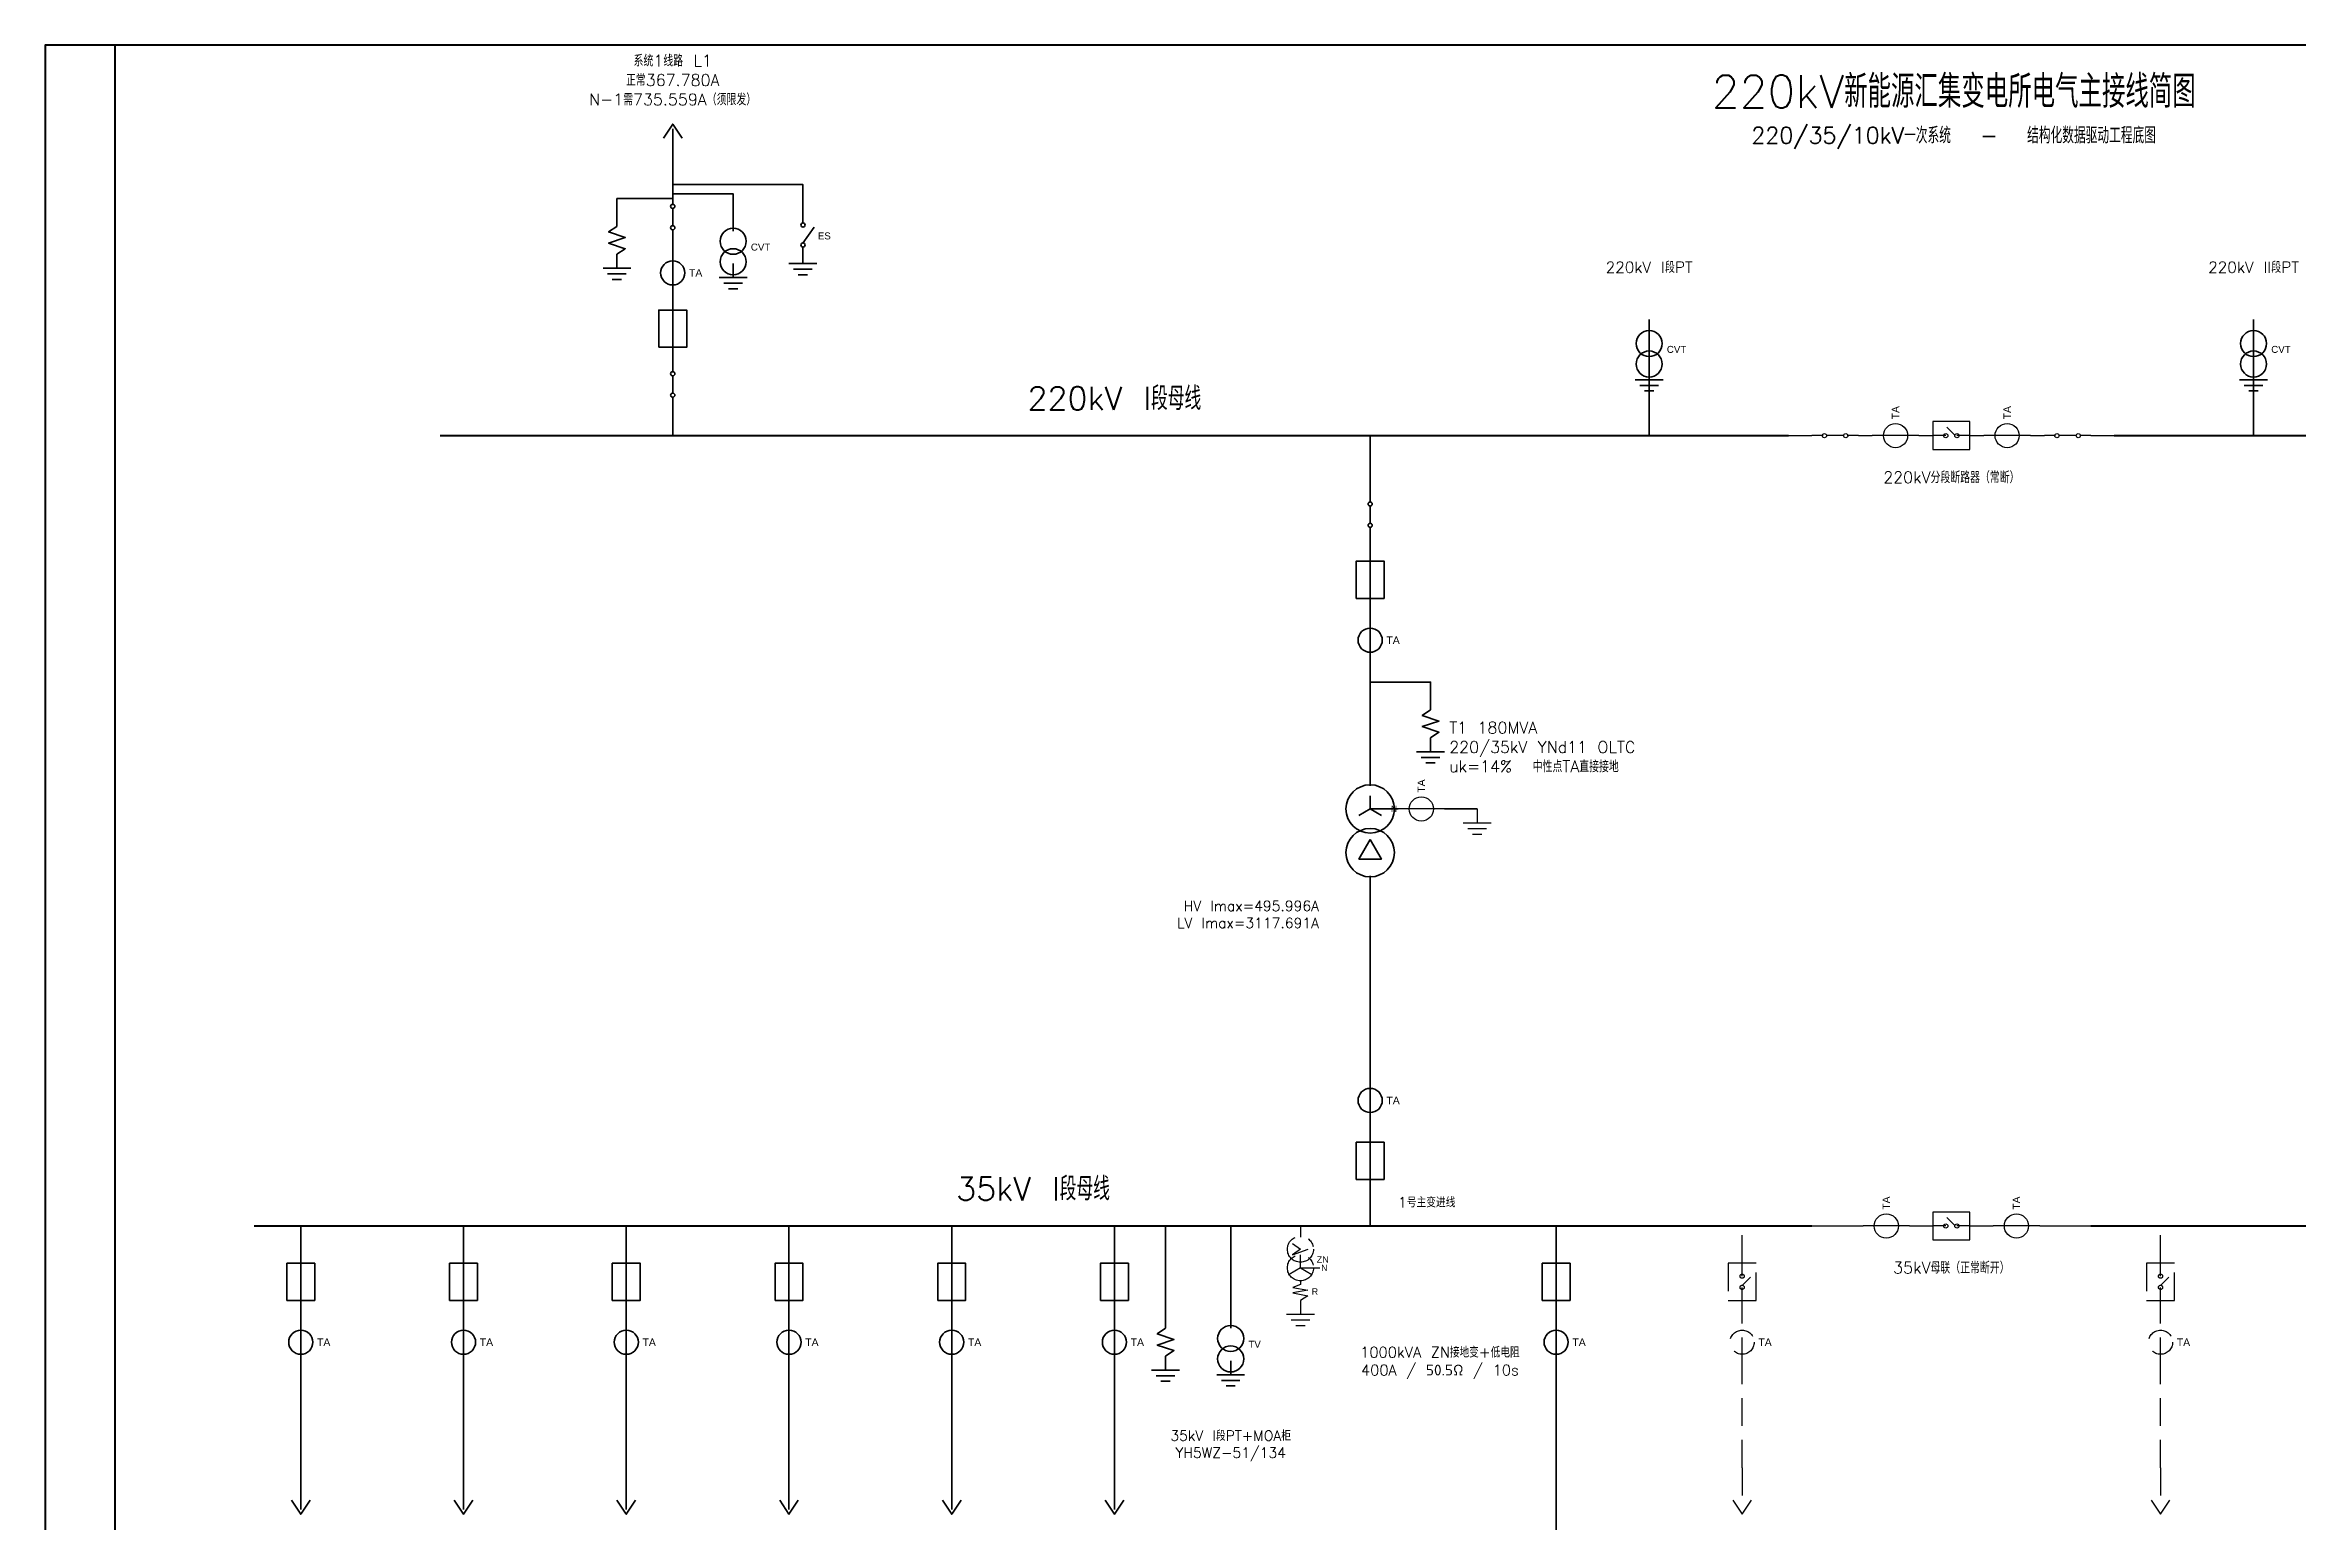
# Model space of a CAD drawing. Header units: millimetres. Extents: x 10 to 831, y 10 to 584.
# Drawn here: x 10 to 494.8, y 266.1 to 584 of the extents above; entities that cross this region are included whole.
import ezdxf

# ---------------------------------------------------------------- set-up
doc = ezdxf.new("R2010")
doc.units = ezdxf.units.MM
doc.linetypes.add('CONDITIONAL', pattern=[20, 12, -3, 2, -3])
doc.linetypes.add('RESERVED', pattern=[9, 6, -3])
for name, color, linetype, lineweight in [('E-BUS-220', 1, 'CONTINUOUS', 70), ('E-BUS-35', 2, 'CONTINUOUS', 60), ('E-CONDITIONAL', 5, 'CONDITIONAL', 25), ('E-CONDUCTOR', 7, 'CONTINUOUS', 35), ('E-DEVICE', 7, 'CONTINUOUS', 35), ('E-FRAME', 7, 'CONTINUOUS', 50), ('E-NOTE', 7, 'CONTINUOUS', 18), ('E-RESERVED', 8, 'RESERVED', 25), ('E-SYMBOL', 6, 'CONTINUOUS', 25), ('E-TEXT', 7, 'CONTINUOUS', 18), ('E-TITLE', 7, 'CONTINUOUS', 25)]:
    doc.layers.add(name, color=color, linetype=linetype, lineweight=lineweight)
doc.styles.add('HZTXT', font='txt.shx', dxfattribs={"bigfont": 'gbcbig.shx'})
doc.styles.add('LATIN', font='arial.ttf')

# ---------------------------------------------------------------- blocks, each defined once
blk = doc.blocks.new('SLD_DS_CLOSED')
at = {"color": 0, "lineweight": -2}
for p, q in [((0, 2.6), (0, 5)), ((0, -1.9), (0, 1.9)), ((0, -5), (0, -2.6))]:
    blk.add_line(p, q, dxfattribs=at)
for centre in [(0, 2.3), (0, -2.3)]:
    blk.add_circle(centre, 0.45, dxfattribs=at)
at = {"flags": 1}
for tag, p in [('TYPE', (0, -21)), ('BAY_ID', (0, -20)), ('STATE', (0, -22)), ('STATUS', (0, -23)), ('SECTION', (0, -24))]:
    blk.add_attdef(tag, p, '', height=0.1, dxfattribs=at)
blk = doc.blocks.new('SLD_CT')
at = {"color": 0, "lineweight": -2}
blk.add_line((0, -5), (0, 5), dxfattribs=at)
blk.add_circle((0, 0), 2.6, dxfattribs=at)
at = {"color": 0, "lineweight": -2, "style": 'LATIN'}
blk.add_text('TA', height=1.6, dxfattribs=at).set_placement((3.5, -0.8))
at = {"flags": 1}
for tag, p in [('TYPE', (0, -21)), ('BAY_ID', (0, -20)), ('STATE', (0, -22)), ('STATUS', (0, -23)), ('SECTION', (0, -24))]:
    blk.add_attdef(tag, p, '', height=0.1, dxfattribs=at)
blk = doc.blocks.new('SLD_CB_OPEN')
at = {"color": 0, "lineweight": -2}
for p, q in [((0, 1.2), (0, 4)), ((0, -0.8), (1.8, 1)), ((0, -4), (0, -1.2))]:
    blk.add_line(p, q, dxfattribs=at)
blk.add_lwpolyline([(-3, -4), (3, -4), (3, 4), (-3, 4)], close=True, dxfattribs=at)
for centre in [(0, 1.2), (0, -1.2)]:
    blk.add_circle(centre, 0.45, dxfattribs=at)
at = {"flags": 1}
for tag, p in [('TYPE', (0, -21)), ('BAY_ID', (0, -20)), ('STATE', (0, -22)), ('STATUS', (0, -23)), ('SECTION', (0, -24))]:
    blk.add_attdef(tag, p, '', height=0.1, dxfattribs=at)
blk = doc.blocks.new('SLD_CB_CLOSED')
at = {"color": 0, "lineweight": -2}
blk.add_line((0, -4), (0, 4), dxfattribs=at)
blk.add_lwpolyline([(-3, -4), (3, -4), (3, 4), (-3, 4)], close=True, dxfattribs=at)
at = {"flags": 1}
for tag, p in [('TYPE', (0, -21)), ('BAY_ID', (0, -20)), ('STATE', (0, -22)), ('STATUS', (0, -23)), ('SECTION', (0, -24))]:
    blk.add_attdef(tag, p, '', height=0.1, dxfattribs=at)
blk = doc.blocks.new('SLD_ARROW_UP')
at = {"color": 0, "lineweight": -2}
blk.add_line((0, -5), (0, 4), dxfattribs=at)
blk.add_lwpolyline([(-2, 2), (0, 5), (2, 2)], dxfattribs=at)
at = {"flags": 1}
for tag, p in [('TYPE', (0, -21)), ('BAY_ID', (0, -20)), ('STATE', (0, -22)), ('STATUS', (0, -23)), ('SECTION', (0, -24))]:
    blk.add_attdef(tag, p, '', height=0.1, dxfattribs=at)
blk = doc.blocks.new('SLD_LA')
at = {"color": 0, "lineweight": -2}
for p, q in [((0, 6), (0, 3)), ((0, -3), (0, -6)), ((0, -3), (0, -3)), ((-3, -6), (3, -6)), ((-2, -7.2), (2, -7.2)), ((-1, -8.4), (1, -8.4))]:
    blk.add_line(p, q, dxfattribs=at)
blk.add_lwpolyline([(0, 3), (-1.8, 1.8), (1.8, 0.6), (-1.8, -0.6), (1.8, -1.8), (0, -3)], dxfattribs=at)
at = {"flags": 1}
for tag, p in [('TYPE', (0, -21)), ('BAY_ID', (0, -20)), ('STATE', (0, -22)), ('STATUS', (0, -23)), ('SECTION', (0, -24))]:
    blk.add_attdef(tag, p, '', height=0.1, dxfattribs=at)
blk = doc.blocks.new('SLD_ES_OPEN')
at = {"color": 0, "lineweight": -2}
for p, q in [((0, 6), (0, 2.8)), ((0, -1.6), (2.4, 1.8)), ((0, -3), (0, -2.45)), ((0, -3), (0, -6)), ((-3, -6), (3, -6)), ((-2, -7.2), (2, -7.2)), ((-1, -8.4), (1, -8.4))]:
    blk.add_line(p, q, dxfattribs=at)
for centre in [(0, 2.3), (0, -2)]:
    blk.add_circle(centre, 0.45, dxfattribs=at)
at = {"color": 0, "lineweight": -2, "style": 'LATIN'}
blk.add_text('ES', height=1.5, dxfattribs=at).set_placement((3.2, -0.8))
at = {"flags": 1}
for tag, p in [('TYPE', (0, -21)), ('BAY_ID', (0, -20)), ('STATE', (0, -22)), ('STATUS', (0, -23)), ('SECTION', (0, -24))]:
    blk.add_attdef(tag, p, '', height=0.1, dxfattribs=at)
blk = doc.blocks.new('SLD_CVT')
at = {"color": 0, "lineweight": -2}
for p, q in [((0, 6), (0, 3)), ((0, -4), (0, -7)), ((0, -6.4), (0, -4.8)), ((-3, -7), (3, -7)), ((-2, -8.2), (2, -8.2)), ((-1, -9.4), (1, -9.4))]:
    blk.add_line(p, q, dxfattribs=at)
for centre in [(0, 0.8), (0, -3.6)]:
    blk.add_circle(centre, 2.8, dxfattribs=at)
at = {"color": 0, "lineweight": -2, "style": 'LATIN'}
blk.add_text('CVT', height=1.5, dxfattribs=at).set_placement((3.8, -1.2))
at = {"flags": 1}
for tag, p in [('TYPE', (0, -21)), ('BAY_ID', (0, -20)), ('STATE', (0, -22)), ('STATUS', (0, -23)), ('SECTION', (0, -24))]:
    blk.add_attdef(tag, p, '', height=0.1, dxfattribs=at)
blk = doc.blocks.new('SLD_TX_YND11')
at = {"color": 0, "lineweight": -2}
for p, q in [((0, 13), (0, 9.7)), ((0, 4.7), (0, 7.5)), ((0, 4.7), (-2.42, 3.3)), ((0, 4.7), (2.42, 3.3)), ((0, 4.7), (4.2, 4.7)), ((0, -9.7), (0, -13))]:
    blk.add_line(p, q, dxfattribs=at)
blk.add_lwpolyline([(0, -1.9), (-2.42, -6.1), (2.42, -6.1)], close=True, dxfattribs=at)
for centre in [(0, 4.7), (0, -4.7)]:
    blk.add_circle(centre, 5.2, dxfattribs=at)
at = {"color": 0, "lineweight": -2, "style": 'LATIN'}
blk.add_text('N', height=1.35, dxfattribs=at).set_placement((4.45, 4.05))
at = {"flags": 1}
for tag, p in [('TYPE', (0, -21)), ('BAY_ID', (0, -20)), ('STATE', (0, -22)), ('STATUS', (0, -23)), ('SECTION', (0, -24))]:
    blk.add_attdef(tag, p, '', height=0.1, dxfattribs=at)
blk = doc.blocks.new('SLD_GROUND')
at = {"color": 0, "lineweight": -2}
for p, q in [((-3, 0), (3, 0)), ((0, 3), (0, 0)), ((-2, -1.2), (2, -1.2)), ((-1, -2.4), (1, -2.4))]:
    blk.add_line(p, q, dxfattribs=at)
at = {"flags": 1}
for tag, p in [('TYPE', (0, -21)), ('BAY_ID', (0, -20)), ('STATE', (0, -22)), ('STATUS', (0, -23)), ('SECTION', (0, -24))]:
    blk.add_attdef(tag, p, '', height=0.1, dxfattribs=at)
blk = doc.blocks.new('SLD_ARROW_DOWN')
at = {"color": 0, "lineweight": -2}
blk.add_line((0, 5), (0, -4), dxfattribs=at)
blk.add_lwpolyline([(-2, -2), (0, -5), (2, -2)], dxfattribs=at)
at = {"flags": 1}
for tag, p in [('TYPE', (0, -21)), ('BAY_ID', (0, -20)), ('STATE', (0, -22)), ('STATUS', (0, -23)), ('SECTION', (0, -24))]:
    blk.add_attdef(tag, p, '', height=0.1, dxfattribs=at)
blk = doc.blocks.new('SLD_PT')
at = {"color": 0, "lineweight": -2}
for p, q in [((0, 6), (0, 3)), ((0, -4), (0, -7)), ((0, -6.4), (0, -4.8)), ((-3, -7), (3, -7)), ((-2, -8.2), (2, -8.2)), ((-1, -9.4), (1, -9.4))]:
    blk.add_line(p, q, dxfattribs=at)
for centre in [(0, 0.8), (0, -3.6)]:
    blk.add_circle(centre, 2.8, dxfattribs=at)
at = {"color": 0, "lineweight": -2, "style": 'LATIN'}
blk.add_text('TV', height=1.5, dxfattribs=at).set_placement((3.8, -1.2))
at = {"flags": 1}
for tag, p in [('TYPE', (0, -21)), ('BAY_ID', (0, -20)), ('STATE', (0, -22)), ('STATUS', (0, -23)), ('SECTION', (0, -24))]:
    blk.add_attdef(tag, p, '', height=0.1, dxfattribs=at)
blk = doc.blocks.new('SLD_GROUNDING_TX_RESISTOR')
at = {"color": 0, "lineweight": -2}
for p, q in [((0, 9), (0, 6.6)), ((0, 0), (-2.42, -1.4)), ((0, 0), (0, 2.8)), ((0, 0), (2.42, -1.4)), ((0, 0), (4.2, 0)), ((0, -2.8), (0, -3.6)), ((0, -7), (0, -10)), ((-3, -10), (3, -10)), ((-2, -11.2), (2, -11.2)), ((-1, -12.4), (1, -12.4))]:
    blk.add_line(p, q, dxfattribs=at)
for points in [[(-1.7, 5.2), (0, 4), (-1.7, 2.8), (1.7, 4)], [(0, -3.6), (-1.6, -4.2), (1.6, -4.8), (-1.6, -5.4), (1.6, -6), (0, -7)]]:
    blk.add_lwpolyline(points, dxfattribs=at)
for centre in [(0, 4), (0, 0)]:
    blk.add_circle(centre, 2.8, dxfattribs=at)
at = {"color": 0, "lineweight": -2, "style": 'LATIN'}
for s, height, p in [('ZN', 1.4, (3.5, 1.1)), ('N', 1.35, (4.45, -0.65)), ('R', 1.4, (2.4, -5.8))]:
    blk.add_text(s, height=height, dxfattribs=at).set_placement(p)
at = {"flags": 1}
for tag, p in [('TYPE', (0, -21)), ('BAY_ID', (0, -20)), ('STATE', (0, -22)), ('STATUS', (0, -23)), ('SECTION', (0, -24))]:
    blk.add_attdef(tag, p, '', height=0.1, dxfattribs=at)

msp = doc.modelspace()

# ---------------------------------------------------------------- linework, layer by layer
at = {"layer": 'E-BUS-220'}
for p, q in [((95, 500), (385, 500)), ((455, 500), (785, 500))]:
    msp.add_line(p, q, dxfattribs=at)
at = {"layer": 'E-BUS-35'}
for p, q in [((55, 330), (390, 330)), ((450, 330), (785, 330))]:
    msp.add_line(p, q, dxfattribs=at)
at = {"layer": 'E-CONDUCTOR'}
for p, q in [((145, 552), (145, 557)), ((145, 540), (145, 542)), ((145, 527), (145, 530)), ((355, 500), (355, 525)), ((485, 500), (485, 525)), ((145, 516), (145, 519)), ((145, 500), (145, 506)), ((295, 488), (295, 500)), ((295, 473), (295, 478)), ((295, 461), (295, 465)), ((295, 428), (295, 451)), ((295, 419.7), (301, 419.7)), ((311, 419.7), (318, 419.7)), ((295, 362), (295, 402)), ((295, 348), (295, 352)), ((295, 330), (295, 340)), ((65, 322), (65, 330)), ((100, 322), (100, 330)), ((135, 322), (135, 330)), ((170, 322), (170, 330)), ((205, 322), (205, 330)), ((240, 322), (240, 330)), ((265, 330), (265, 311)), ((335, 322), (335, 330)), ((65, 310), (65, 314)), ((100, 310), (100, 314)), ((135, 310), (135, 314)), ((170, 310), (170, 314)), ((205, 310), (205, 314)), ((240, 310), (240, 314)), ((335, 310), (335, 314)), ((65, 278), (65, 300)), ((100, 278), (100, 300)), ((135, 278), (135, 300)), ((170, 278), (170, 300)), ((205, 278), (205, 300)), ((240, 278), (240, 300)), ((335, 243), (335, 300))]:
    msp.add_line(p, q, dxfattribs=at)
for points in [[(145, 554), (173, 554), (173, 549)], [(145, 551), (133, 551), (133, 548)], [(145, 552), (158, 552), (158, 547)]]:
    msp.add_lwpolyline(points, dxfattribs=at)
at = {"layer": 'E-DEVICE'}
for points in [[(295, 447), (308, 447), (308, 444)], [(265, 330), (251, 330), (251, 311)]]:
    msp.add_lwpolyline(points, dxfattribs=at)
at = {"layer": 'E-FRAME'}
for points in [[(10, 10), (831, 10), (831, 584), (10, 584)], [(25, 10), (831, 10), (831, 584), (25, 584)]]:
    msp.add_lwpolyline(points, close=True, dxfattribs=at)
at = {"layer": 'E-RESERVED'}
for p, q in [((375, 322), (375, 330)), ((465, 322), (465, 330)), ((375, 310), (375, 314)), ((465, 310), (465, 314)), ((375, 278), (375, 300)), ((465, 278), (465, 300))]:
    msp.add_line(p, q, dxfattribs=at)
at = {"layer": 'E-SYMBOL'}
for p, q in [((385, 500), (390, 500)), ((400, 500), (403, 500)), ((413, 500), (416, 500)), ((424, 500), (427, 500)), ((437, 500), (440, 500)), ((450, 500), (455, 500)), ((390, 330), (401, 330)), ((411, 330), (416, 330)), ((424, 330), (429, 330)), ((439, 330), (450, 330))]:
    msp.add_line(p, q, dxfattribs=at)

# ---------------------------------------------------------------- block references
at = {"layer": 'E-CONDITIONAL'}
msp.add_blockref('SLD_GROUNDING_TX_RESISTOR', (280, 321), dxfattribs=at)
at = {"layer": 'E-CONDUCTOR'}
for name, p in [('SLD_ARROW_UP', (145, 562)), ('SLD_LA', (133, 542)), ('SLD_DS_CLOSED', (145, 547)), ('SLD_ES_OPEN', (173, 543)), ('SLD_CVT', (158, 541)), ('SLD_CT', (145, 535)), ('SLD_CB_CLOSED', (145, 523)), ('SLD_DS_CLOSED', (145, 511)), ('SLD_DS_CLOSED', (295, 483)), ('SLD_CB_CLOSED', (295, 469)), ('SLD_CT', (295, 456)), ('SLD_TX_YND11', (295, 415)), ('SLD_CT', (295, 357)), ('SLD_CB_CLOSED', (295, 344)), ('SLD_CB_CLOSED', (65, 318)), ('SLD_CB_CLOSED', (100, 318)), ('SLD_CB_CLOSED', (135, 318)), ('SLD_CB_CLOSED', (170, 318)), ('SLD_CB_CLOSED', (205, 318)), ('SLD_CB_CLOSED', (240, 318)), ('SLD_CB_CLOSED', (335, 318)), ('SLD_CT', (65, 305)), ('SLD_CT', (100, 305)), ('SLD_CT', (135, 305)), ('SLD_CT', (170, 305)), ('SLD_CT', (205, 305)), ('SLD_CT', (240, 305)), ('SLD_CT', (335, 305)), ('SLD_ARROW_DOWN', (65, 273)), ('SLD_ARROW_DOWN', (100, 273)), ('SLD_ARROW_DOWN', (135, 273)), ('SLD_ARROW_DOWN', (170, 273)), ('SLD_ARROW_DOWN', (205, 273)), ('SLD_ARROW_DOWN', (240, 273))]:
    msp.add_blockref(name, p, dxfattribs=at)
at = {"layer": 'E-DEVICE'}
for name, p in [('SLD_CVT', (355, 519)), ('SLD_CVT', (485, 519)), ('SLD_LA', (308, 438)), ('SLD_LA', (251, 305)), ('SLD_PT', (265, 305))]:
    msp.add_blockref(name, p, dxfattribs=at)
at = {"layer": 'E-RESERVED'}
for name, p in [('SLD_CB_OPEN', (375, 318)), ('SLD_CB_OPEN', (465, 318)), ('SLD_CT', (375, 305)), ('SLD_CT', (465, 305)), ('SLD_ARROW_DOWN', (375, 273)), ('SLD_ARROW_DOWN', (465, 273))]:
    msp.add_blockref(name, p, dxfattribs=at)
at = {"layer": 'E-SYMBOL', "rotation": 90}
for name, p in [('SLD_CT', (408, 500)), ('SLD_CT', (432, 500)), ('SLD_DS_CLOSED', (395, 500)), ('SLD_CB_OPEN', (420, 500)), ('SLD_DS_CLOSED', (445, 500)), ('SLD_CT', (306, 419.7)), ('SLD_CT', (406, 330)), ('SLD_CT', (434, 330)), ('SLD_CB_OPEN', (420, 330))]:
    msp.add_blockref(name, p, dxfattribs=at)
at = {"layer": 'E-SYMBOL'}
msp.add_blockref('SLD_GROUND', (318, 416.7), dxfattribs=at)

# ---------------------------------------------------------------- texts
at = {"layer": 'E-CONDITIONAL', "insert": (310, 304), "char_height": 2.3, "width": 42, "attachment_point": 2, "style": 'HZTXT'}
msp.add_mtext('1000kVA ZN接地变+低电阻\\P400A / 50.5Ω / 10s', dxfattribs=at)
at = {"layer": 'E-NOTE', "attachment_point": 5, "style": 'HZTXT'}
for s, insert, char_height, width in [('220/35/10kV一次系统  -  结构化数据驱动工程底图', (420.5, 564), 3.5, 400), ('220kV分段断路器（常断）', (420, 491), 2.5, 90), ('35kV母联（正常断开）', (420, 321), 2.5, 90)]:
    msp.add_mtext(s, dxfattribs=dict(at, insert=insert, char_height=char_height, width=width))
at = {"layer": 'E-TEXT', "style": 'HZTXT'}
for s, insert, char_height, width, attachment_point in [('系统1线路 L1\\P正常367.780A\\PN-1需735.559A（须限发）', (145, 571), 2.5, 64, 8), ('220kV I段PT', (355, 535), 2.4, 48, 8), ('220kV II段PT', (485, 535), 2.4, 48, 8), ('220kV I段母线', (240, 508), 5, 290, 5), ('T1 180MVA\\P220/35kV YNd11 OLTC\\Puk=14%  中性点TA直接接地', (312, 433), 2.5, 70, 4), ('HV Imax=495.996A\\PLV Imax=3117.691A', (284, 397), 2.2, 62, 6), ('35kV I段母线', (222.5, 338), 5, 335, 5), ('1号主变进线', (301, 334), 2.2, 45, 7), ('35kV I段PT+MOA柜\\PYH5WZ-51/134', (265, 286), 2.2, 42, 2)]:
    msp.add_mtext(s, dxfattribs=dict(at, insert=insert, char_height=char_height, width=width, attachment_point=attachment_point))
at = {"layer": 'E-TITLE', "insert": (420.5, 574), "char_height": 7, "width": 500, "attachment_point": 5, "style": 'HZTXT'}
msp.add_mtext('220kV新能源汇集变电所电气主接线简图', dxfattribs=at)

doc.saveas('drawing.dxf')
